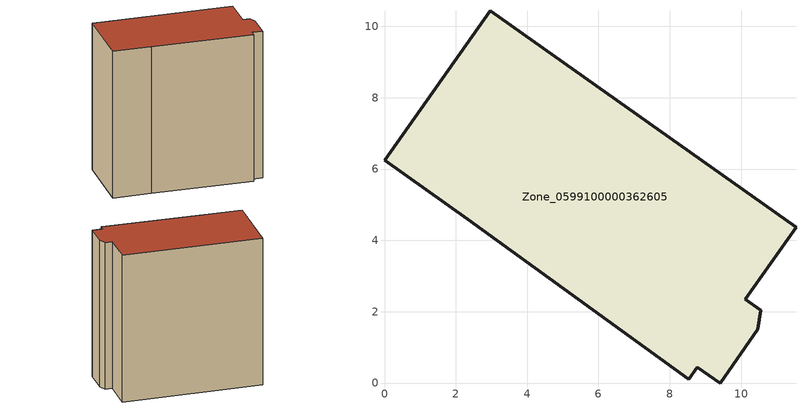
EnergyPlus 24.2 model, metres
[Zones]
Zone_0599100000362605
 floor ground (C_G): 8.53,0.11 2.34,4.59 0,6.25 2.96,10.44 11.54,4.37 10.11,2.36 10.55,2.05 10.46,1.51 9.41,0 8.77,0.44 z3.6
 wall outside (C_F): 2.34,4.59 8.53,0.11 8.77,0.44 9.41,0 10.46,1.51 10.55,2.05 10.11,2.36 11.54,4.37 2.96,10.44 0,6.25 2.34,4.59 z3.6:15.14
 roof outside (C_R): 10.55,2.05 10.11,2.36 11.54,4.37 2.96,10.44 0,6.25 2.34,4.59 8.53,0.11 8.77,0.44 9.41,0 10.46,1.51 z15.14
[BUILDING]
Pand.0599100000362605: North Axis=0; Terrain=City; Loads Convergence Tolerance Value=0.04; Temperature Convergence Tolerance Value=0.4; Solar Distribution=FullExterior; Maximum Number of Warmup Days=25; Minimum Number of Warmup Days=1
[Site:Location]
Rotterdam.The.Hague.AP_ZH_NLD Design_Conditions: Latitude=51.96; Longitude=4.45; Time Zone=1; Elevation=-4.5
[SITE:GROUNDTEMPERATURE:BUILDINGSURFACE]
18, 18, 18, 18, 18, 18, 18, 18, 18, 18, 18, 18
[MATERIAL] Thermal Absorptance=0.9; Solar Absorptance=0.7; Visible Absorptance=0.7
Name | Roughness | Thickness | Conductivity | Density | Specific Heat
G.TC.1992-2005 | MediumSmooth | 0.15 | 0.06 | 540 | 1210
F.TC.1992-2005 | Rough | 0.3 | 0.12 | 1920 | 840
R.TC.1992-2005 | MediumRough | 0.2 | 0.08 | 1500 | 1000
[CONSTRUCTION]
C_G: G.TC.1992-2005
C_F: F.TC.1992-2005
C_R: R.TC.1992-2005
[ZONE]
Zone_0599100000362605: Type=1; Multiplier=1; Ceiling Height=Autocalculate; Volume=Autocalculate; Floor Area=autocalculate; Part of Total Floor Area=Yes
[ZONEINFILTRATION:DESIGNFLOWRATE]
Infil_Zone_0599100000362605: Zone or ZoneList or Space or SpaceList=Zone_0599100000362605; Schedule=AlwaysOn; Design Flow Rate Calculation Method=Flow/Area; Flow Rate per Floor Area=0.0015; Constant Term Coefficient=1; Temperature Term Coefficient=0; Velocity Term Coefficient=0; Velocity Squared Term Coefficient=0
[HVACTEMPLATE:ZONE:IDEALLOADSAIRSYSTEM]
Zone_0599100000362605: Maximum Heating Supply Air Temperature=50; Minimum Cooling Supply Air Temperature=13; Maximum Heating Supply Air Humidity Ratio=0.0156; Minimum Cooling Supply Air Humidity Ratio=0.0077; Heating Limit=NoLimit; Cooling Limit=NoLimit; Dehumidification Control Type=ConstantSensibleHeatRatio; Cooling Sensible Heat Ratio=0.7; Dehumidification Setpoint=60; Humidification Control Type=None; Humidification Setpoint=30; Outdoor Air Method=None; Outdoor Air Flow Rate per Person=0.00944; Outdoor Air Flow Rate per Zone Floor Area=0; Outdoor Air Flow Rate per Zone=0; Demand Controlled Ventilation Type=None; Outdoor Air Economizer Type=NoEconomizer; Heat Recovery Type=None; Sensible Heat Recovery Effectiveness=0.7; Latent Heat Recovery Effectiveness=0.65
[ZONECONTROL:THERMOSTAT]
ThermostatControl_Zone_0599100000362605: Zone or ZoneList=Zone_0599100000362605; Control Type Schedule=DualSetpointControlType; Control 1=Thermostat_Zone_0599100000362605; Temperature Difference Between Cutout And Setpoint=0
[THERMOSTATSETPOINT:DUALSETPOINT]
Thermostat_Zone_0599100000362605: Heating Setpoint Temperature Schedule=HeatingSetpoint_Zone_0599100000362605; Cooling Setpoint Temperature Schedule=CoolingSetpoint_Zone_0599100000362605
[SCHEDULE:COMPACT]
HeatingSetpoint_Zone_0599100000362605: Through: 12/31, For: AllDays, Until: 24:00, 21
CoolingSetpoint_Zone_0599100000362605: Through: 12/31, For: AllDays, Until: 24:00, 24
DualSetpointControlType: Through: 12/31, For: AllDays, Until: 24:00, 4
AlwaysOn: Through: 12/31, For: AllDays, Until: 24:00, 1
